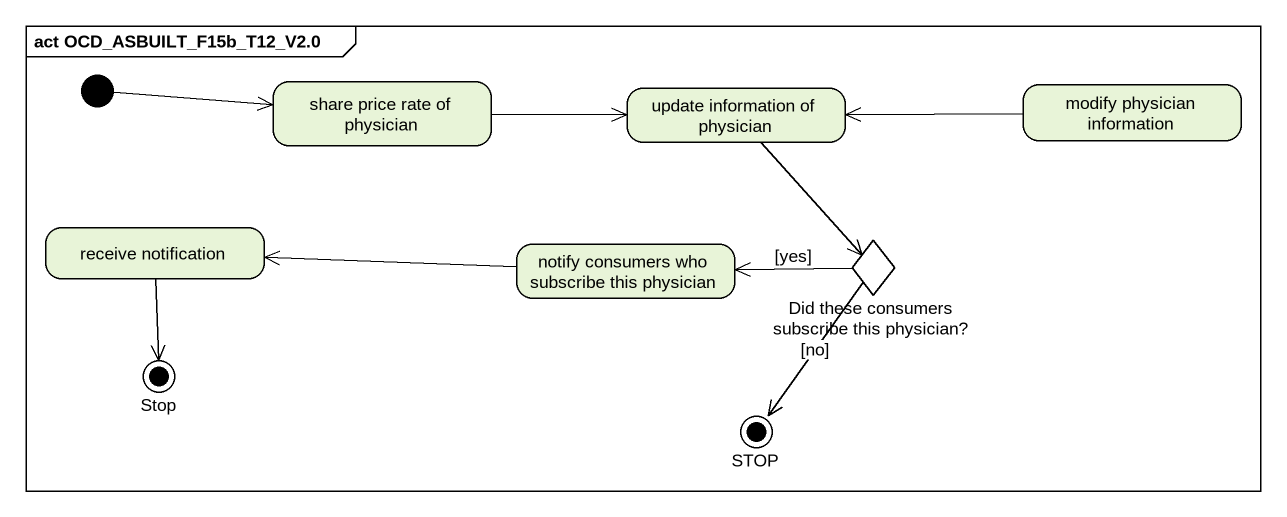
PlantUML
@startuml
mainframe act OCD_ASBUILT_F15b_T12_V2.0
hide empty description
state "share price rate of physician" as share_price_rate_of
state "update information of physician" as update_information_of
state "modify physician information" as modify_physician_information
state "receive notification" as receive_notification
state "notify consumers who subscribe this physician" as notify_consumers_who
state "Did these consumers subscribe this physician?" as Did_these_consumers <<choice>>
state "Stop" as Stop_ <<end>>
state "STOP" as STOP_ <<end>>
[*] -right-> share_price_rate_of
share_price_rate_of -right-> update_information_of
update_information_of --> Did_these_consumers
modify_physician_information -left-> update_information_of
receive_notification --> Stop_
notify_consumers_who -left-> receive_notification
Did_these_consumers -left-> notify_consumers_who : [yes]
Did_these_consumers --> STOP_ : [no]
@enduml
